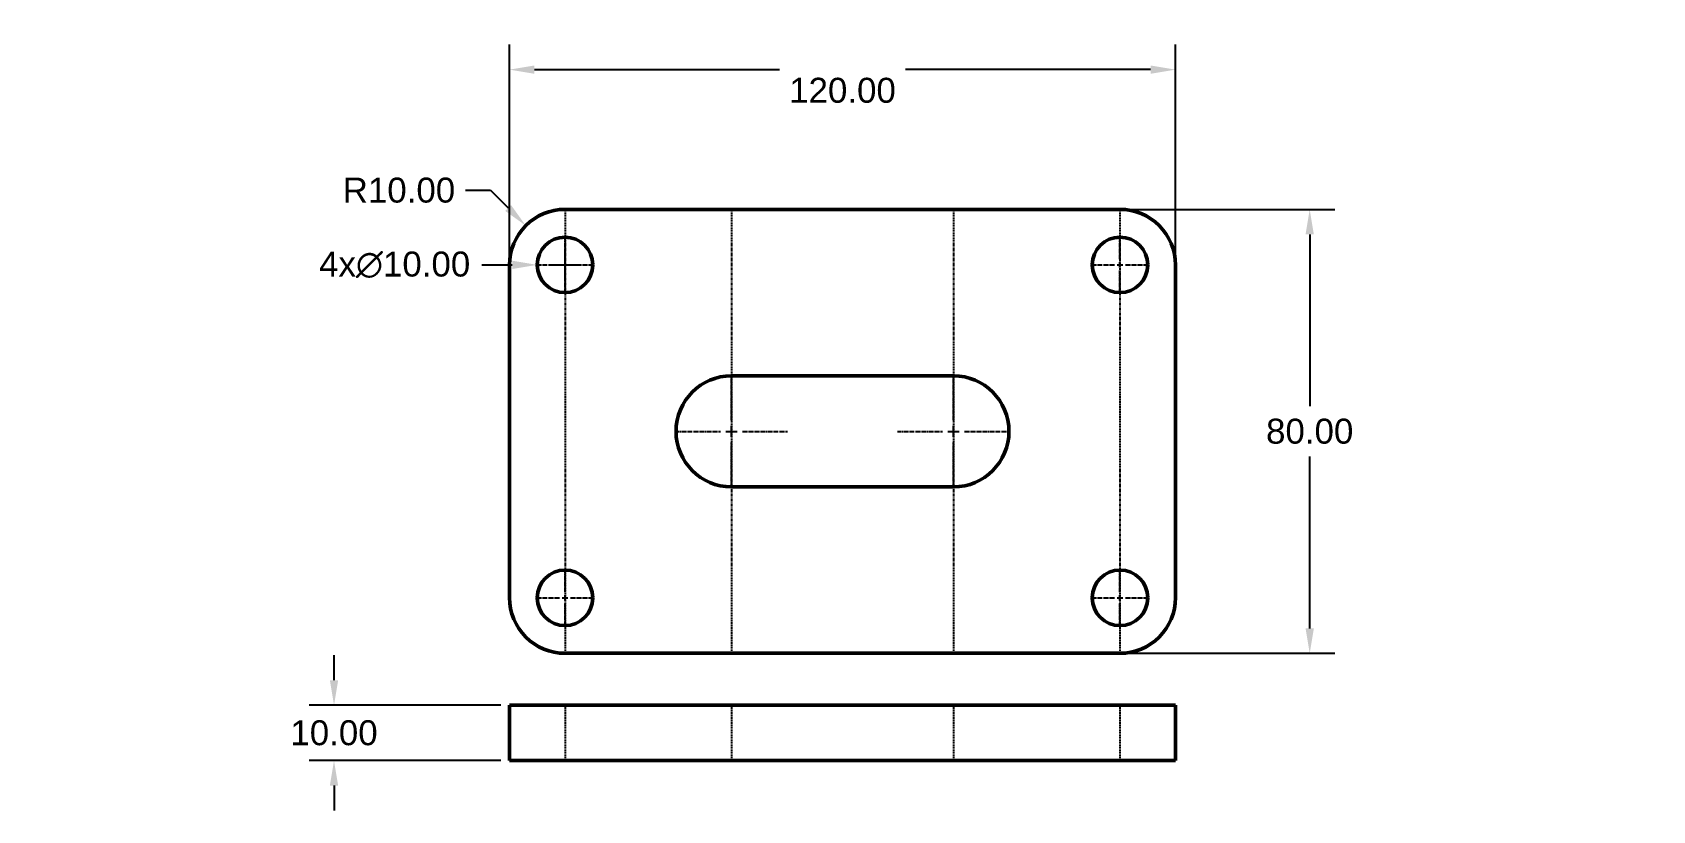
# Model space of a CAD drawing. Header units: millimetres. Extents: x -86 to 206, y -28 to 112.
import ezdxf

# ---------------------------------------------------------------- set-up
doc = ezdxf.new("R2010")
doc.units = ezdxf.units.MM
doc.header["$MEASUREMENT"] = 0
doc.linetypes.add('CENTER2', pattern=[1.125, 0.75, -0.125, 0.125, -0.125])
doc.linetypes.add('HIDDEN2', pattern=[0.1875, 0.125, -0.0625])
for name, color, linetype in [('Center', 1, 'CENTER2'), ('Dim', 4, 'Continuous'), ('Hidden', 2, 'HIDDEN2')]:
    doc.layers.add(name, color=color, linetype=linetype)
doc.layers.add('Object', color=7, linetype='Continuous', lineweight=50)
doc.styles.add('Annotative', font='arial.ttf')
doc.styles.get("Standard").update_dxf_attribs({"font": 'arial.ttf'})
doc.dimstyles.get("Standard").update_dxf_attribs({"dimscale": 25, "dimtxt": 0.18, "dimasz": 0.18, "dimexe": 0.18, "dimexo": 0.0625, "dimgap": 0.09, "dimtad": 0, "dimtih": 1, "dimtoh": 1, "dimzin": 0, "dimdsep": 46, "dimtxsty": 'Standard', "dimcen": 0.09, "dimadec": 0, "dimazin": 0, "dimtfac": 1, "dimtofl": 0, "dimtmove": 0, "dimatfit": 3, "dimfxl": 1, "dimtolj": 1, "dimtzin": 0, "dimarcsym": 0})

# ---------------------------------------------------------------- blocks, each defined once
blk = doc.blocks.new('*U2')
at = {"layer": 'Center', "color": 0, "linetype": 'CENTER2', "transparency": 16777216}
for p, q in [((0, 1), (0, 5.12)), ((-5.12, 0), (-1, 0)), ((1, 0), (5.12, 0)), ((0, -5.12), (0, -1))]:
    blk.add_line(p, q, dxfattribs=at)
at = {"layer": 'Center', "color": 0, "linetype": 'Continuous', "transparency": 16777216}
for p, q in [((-0.5, 0), (0.5, 0)), ((0, -0.5), (0, 0.5))]:
    blk.add_line(p, q, dxfattribs=at)
blk = doc.blocks.new('*U3')
at = {"layer": 'Center', "color": 0, "linetype": 'CENTER2', "transparency": 16777216}
for p, q in [((0, 1), (0, 5.12)), ((-5.12, 0), (-1, 0)), ((1, 0), (5.12, 0)), ((0, -5.12), (0, -1))]:
    blk.add_line(p, q, dxfattribs=at)
at = {"layer": 'Center', "color": 0, "linetype": 'Continuous', "transparency": 16777216}
for p, q in [((-0.5, 0), (0.5, 0)), ((0, -0.5), (0, 0.5))]:
    blk.add_line(p, q, dxfattribs=at)
blk = doc.blocks.new('*U4')
at = {"layer": 'Center', "color": 0, "linetype": 'CENTER2', "transparency": 16777216}
for p, q in [((0, 1), (0, 5.12)), ((-5.12, 0), (-1, 0)), ((1, 0), (5.12, 0)), ((0, -5.12), (0, -1))]:
    blk.add_line(p, q, dxfattribs=at)
at = {"layer": 'Center', "color": 0, "linetype": 'Continuous', "transparency": 16777216}
for p, q in [((-0.5, 0), (0.5, 0)), ((0, -0.5), (0, 0.5))]:
    blk.add_line(p, q, dxfattribs=at)
blk = doc.blocks.new('*U5')
at = {"layer": 'Center', "color": 0, "linetype": 'CENTER2', "transparency": 16777216}
for p, q in [((0, 1), (0, 5.12)), ((-5.12, 0), (-1, 0)), ((1, 0), (5.12, 0)), ((0, -5.12), (0, -1))]:
    blk.add_line(p, q, dxfattribs=at)
at = {"layer": 'Center', "color": 0, "linetype": 'Continuous', "transparency": 16777216}
for p, q in [((-0.5, 0), (0.5, 0)), ((0, -0.5), (0, 0.5))]:
    blk.add_line(p, q, dxfattribs=at)
blk = doc.blocks.new('*U6')
at = {"layer": 'Center', "color": 0, "linetype": 'CENTER2', "transparency": 16777216}
for p, q in [((0, 2), (0, 10.12)), ((-10.12, 0), (-2, 0)), ((2, 0), (10.12, 0)), ((0, -10.12), (0, -2))]:
    blk.add_line(p, q, dxfattribs=at)
at = {"layer": 'Center', "color": 0, "linetype": 'Continuous', "transparency": 16777216}
for p, q in [((-1, 0), (1, 0)), ((0, -1), (0, 1))]:
    blk.add_line(p, q, dxfattribs=at)
blk = doc.blocks.new('*U7')
at = {"layer": 'Center', "color": 0, "linetype": 'CENTER2', "transparency": 16777216}
for p, q in [((0, 2), (0, 10.12)), ((-10.12, 0), (-2, 0)), ((2, 0), (10.12, 0)), ((0, -10.12), (0, -2))]:
    blk.add_line(p, q, dxfattribs=at)
at = {"layer": 'Center', "color": 0, "linetype": 'Continuous', "transparency": 16777216}
for p, q in [((-1, 0), (1, 0)), ((0, -1), (0, 1))]:
    blk.add_line(p, q, dxfattribs=at)
blk = doc.blocks.new('*D11')
at = {"layer": 'Defpoints', "color": 0, "transparency": 16777216}
for p in [(120, 105.18), (0, 70), (120, 70)]:
    blk.add_point(p, dxfattribs=at)
at = {"layer": 'Dim', "color": 0, "lineweight": -2, "transparency": 16777216}
for p, q in [((0, 71.56), (0, 109.68)), ((120, 71.56), (120, 109.68)), ((4.5, 105.18), (48.63, 105.18)), ((115.5, 105.18), (71.37, 105.18))]:
    blk.add_line(p, q, dxfattribs=at)
at = {"layer": 'Dim', "color": 0, "transparency": 16777216}
for points in [[(4.5, 105.93), (4.5, 104.43), (0, 105.18)], [(115.5, 105.93), (115.5, 104.43), (120, 105.18)]]:
    blk.add_solid(points, dxfattribs=at)
at = {"layer": 'Dim', "color": 0, "transparency": 16777216, "insert": (60, 105.18), "char_height": 4.5, "width": 291.928, "attachment_point": 5, "style": 'Annotative'}
blk.add_mtext('\\A1;\\P120.00', dxfattribs=at)
blk = doc.blocks.new('*D12')
at = {"layer": 'Defpoints', "color": 0, "transparency": 16777216}
for p in [(110, 80), (110, 0), (144.18, 0)]:
    blk.add_point(p, dxfattribs=at)
at = {"layer": 'Dim', "color": 0, "lineweight": -2, "transparency": 16777216}
for p, q in [((111.56, 80), (148.68, 80)), ((144.18, 75.5), (144.18, 44.55)), ((144.18, 4.5), (144.18, 35.45)), ((111.56, 0), (148.68, 0))]:
    blk.add_line(p, q, dxfattribs=at)
at = {"layer": 'Dim', "color": 0, "transparency": 16777216}
for points in [[(143.43, 75.5), (144.93, 75.5), (144.18, 80)], [(143.43, 4.5), (144.93, 4.5), (144.18, 0)]]:
    blk.add_solid(points, dxfattribs=at)
at = {"layer": 'Dim', "color": 0, "transparency": 16777216, "insert": (144.18, 40), "char_height": 4.5, "attachment_point": 5}
blk.add_mtext('\\A1;80.00', dxfattribs=at)
blk = doc.blocks.new('*D13')
at = {"layer": 'Defpoints', "color": 0, "transparency": 16777216}
for p in [(2.93, 77.07), (10, 70)]:
    blk.add_point(p, dxfattribs=at)
at = {"layer": 'Dim', "color": 0, "lineweight": -2, "transparency": 16777216}
for p, q in [((-7.94, 83.44), (-3.44, 83.44)), ((-3.44, 83.44), (-0.25, 80.25)), ((10, 67.75), (10, 72.25)), ((7.75, 70), (12.25, 70))]:
    blk.add_line(p, q, dxfattribs=at)
at = {"layer": 'Dim', "color": 0, "transparency": 16777216}
blk.add_solid([(0.28, 80.78), (-0.78, 79.72), (2.93, 77.07)], dxfattribs=at)
at = {"layer": 'Dim', "color": 0, "transparency": 16777216, "insert": (-19.92, 83.44), "char_height": 4.5, "attachment_point": 5}
blk.add_mtext('\\A1;R10.00', dxfattribs=at)
blk = doc.blocks.new('*D15')
at = {"layer": 'Defpoints', "color": 0, "transparency": 16777216}
for p in [(5, 70), (15, 70)]:
    blk.add_point(p, dxfattribs=at)
at = {"layer": 'Dim', "color": 0, "lineweight": -2, "transparency": 16777216}
for p, q in [((10, 67.75), (10, 72.25)), ((-5, 70), (0.5, 70)), ((7.75, 70), (12.25, 70))]:
    blk.add_line(p, q, dxfattribs=at)
at = {"layer": 'Dim', "color": 0, "transparency": 16777216}
blk.add_solid([(0.5, 70.75), (0.5, 69.25), (5, 70)], dxfattribs=at)
at = {"layer": 'Dim', "color": 0, "transparency": 16777216, "insert": (-20.69, 70), "char_height": 4.5, "attachment_point": 5}
blk.add_mtext('\\A1;4x∅10.00', dxfattribs=at)
blk = doc.blocks.new('*D16')
at = {"layer": 'Defpoints', "color": 0, "transparency": 16777216}
for p in [(0, -9.34), (-31.62, -19.34), (0, -19.34)]:
    blk.add_point(p, dxfattribs=at)
at = {"layer": 'Dim', "color": 0, "lineweight": -2, "transparency": 16777216}
for p, q in [((-31.62, -4.84), (-31.62, -0.34)), ((-1.56, -9.34), (-36.12, -9.34)), ((-1.56, -19.34), (-36.12, -19.34)), ((-31.62, -23.84), (-31.62, -28.34))]:
    blk.add_line(p, q, dxfattribs=at)
at = {"layer": 'Dim', "color": 0, "transparency": 16777216}
for points in [[(-32.37, -4.84), (-30.87, -4.84), (-31.62, -9.34)], [(-32.37, -23.84), (-30.87, -23.84), (-31.62, -19.34)]]:
    blk.add_solid(points, dxfattribs=at)
at = {"layer": 'Dim', "color": 0, "transparency": 16777216, "insert": (-31.62, -14.34), "char_height": 4.5, "attachment_point": 5}
blk.add_mtext('\\A1;10.00', dxfattribs=at)

msp = doc.modelspace()

# ---------------------------------------------------------------- linework, layer by layer
at = {"layer": 'Hidden'}
for p, q in [((10, 80), (10, 0)), ((10, 80), (10, 0)), ((40, 80), (40, 0)), ((80, 80), (80, 0)), ((110, 80), (110, 0)), ((110, 80), (110, 0)), ((0, 70), (0, 10)), ((120, 70), (120, 10)), ((0, -9.341), (0, -19.341)), ((10, -9.341), (10, -19.341)), ((10, -9.341), (10, -19.341)), ((40, -9.341), (40, -19.341)), ((80, -9.341), (80, -19.341)), ((110, -9.341), (110, -19.341)), ((110, -9.341), (110, -19.341)), ((120, -9.341), (120, -19.341))]:
    msp.add_line(p, q, dxfattribs=at)
at = {"layer": 'Object'}
for p, q in [((40, 50), (80, 50)), ((40, 30), (80, 30)), ((0, -9.341), (120, -9.341)), ((0, -9.341), (0, -19.341)), ((120, -19.341), (120, -9.341)), ((0, -19.341), (120, -19.341))]:
    msp.add_line(p, q, dxfattribs=at)
msp.add_lwpolyline([(10, 0), (110, 0, 0.4142136), (120, 10), (120, 70, 0.4142136), (110, 80), (10, 80, 0.4142136), (0, 70), (0, 10, 0.4142136)], format="xyb", close=True, dxfattribs=at)
for centre in [(10, 70), (110, 70), (10, 10), (110, 10)]:
    msp.add_circle(centre, 5, dxfattribs=at)
for centre, start, end in [((40, 40), 90, 270), ((80, 40), 270, 90)]:
    msp.add_arc(centre, 10, start, end, dxfattribs=at)

# ---------------------------------------------------------------- block references
at = {"layer": 'Center', "linetype": 'CENTER2'}
for name, p in [('*U2', (10, 70)), ('*U5', (110, 70)), ('*U6', (40, 40)), ('*U7', (80, 40)), ('*U3', (10, 10)), ('*U4', (110, 10))]:
    msp.add_blockref(name, p, dxfattribs=at)

# ---------------------------------------------------------------- dimensions: what is measured, and where the dimension line sits
at = {"layer": 'Dim'}
dim = msp.add_linear_dim(base=(120, 105.179), p1=(0, 70), p2=(120, 70), text='\\P<>', dimstyle='Standard', override={"dimtxsty": 'Annotative'}, dxfattribs=at)
dim.commit()
dim.dimension.update_dxf_attribs({"geometry": '*D11', "text_midpoint": (60, 105.179)})
dim = msp.add_radius_dim(center=(10, 70), mpoint=(2.929, 77.071), dimstyle='Standard', dxfattribs=at)
dim.commit()
dim.dimension.update_dxf_attribs({"geometry": '*D13', "text_midpoint": (-19.923, 83.435)})
for base, p1, p2, picture, middle in [((144.176, 0), (110, 80), (110, 0), '*D12', (144.176, 40)), ((-31.617, -19.341), (0, -9.341), (0, -19.341), '*D16', (-31.617, -14.341))]:
    dim = msp.add_linear_dim(base=base, p1=p1, p2=p2, angle=90, dimstyle='Standard', dxfattribs=at)
    dim.commit()
    dim.dimension.update_dxf_attribs({"geometry": picture, "text_midpoint": middle})
dim = msp.add_diameter_dim_2p(p1=(15, 70.001), p2=(5, 69.999), text='4x<>', dimstyle='Standard', dxfattribs=at)
dim.commit()
dim.dimension.update_dxf_attribs({"geometry": '*D15', "text_midpoint": (-5.003, 69.997), "dimtype": 163})

doc.saveas('drawing.dxf')
